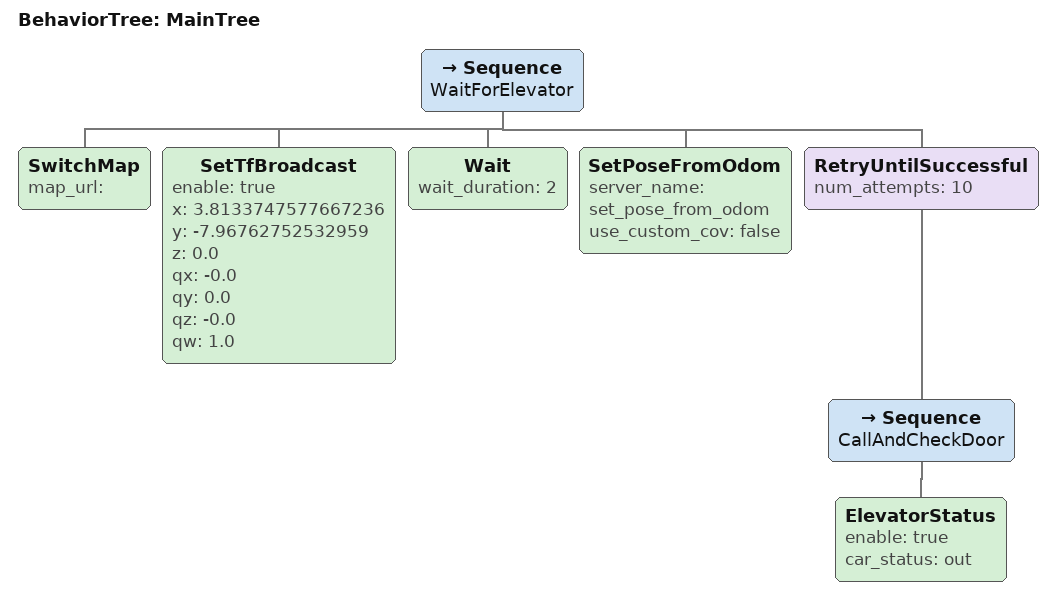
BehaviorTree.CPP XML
<root main_tree_to_execute="MainTree">
  <BehaviorTree ID="MainTree">
    <Sequence name="WaitForElevator">
      <!-- 使用默认参数 -->
      <!--VirtualElevatorJudge topic_name="/is_elevator_open"/-->
      <!--StopPlayback service_name="/web_voice_player_action_server/stop_playback"/-->
      <SwitchMap map_url=""/>
      <SetTfBroadcast enable="true" x="3.8133747577667236" y="-7.96762752532959" z="0.0" qx="-0.0" qy="0.0" qz="-0.0" qw="1.0"/>
      <Wait wait_duration="2"/>
      <SetPoseFromOdom server_name="set_pose_from_odom" use_custom_cov="false"/>
      <!--SetUseWheelOdom use_wheel_odom="true"/-->
      <RetryUntilSuccessful num_attempts="10">
        <Sequence name="CallAndCheckDoor">
          <!-- 2.2 发送开门指令 -->

          <!-- 2.3 视觉检测电梯门是否打开 (门未开则返回FAILURE，触发重试) -->
          <ElevatorStatus
            enable="true"
            car_status="out"/>

        </Sequence>
      </RetryUntilSuccessful>

      <!--WebVoicePlayer
  	    text="我要出电梯啦，请大家注意避让！"
  	    loop_count="50"
  	    loop_interval="2.0"/-->
    </Sequence>
  </BehaviorTree>
</root>
